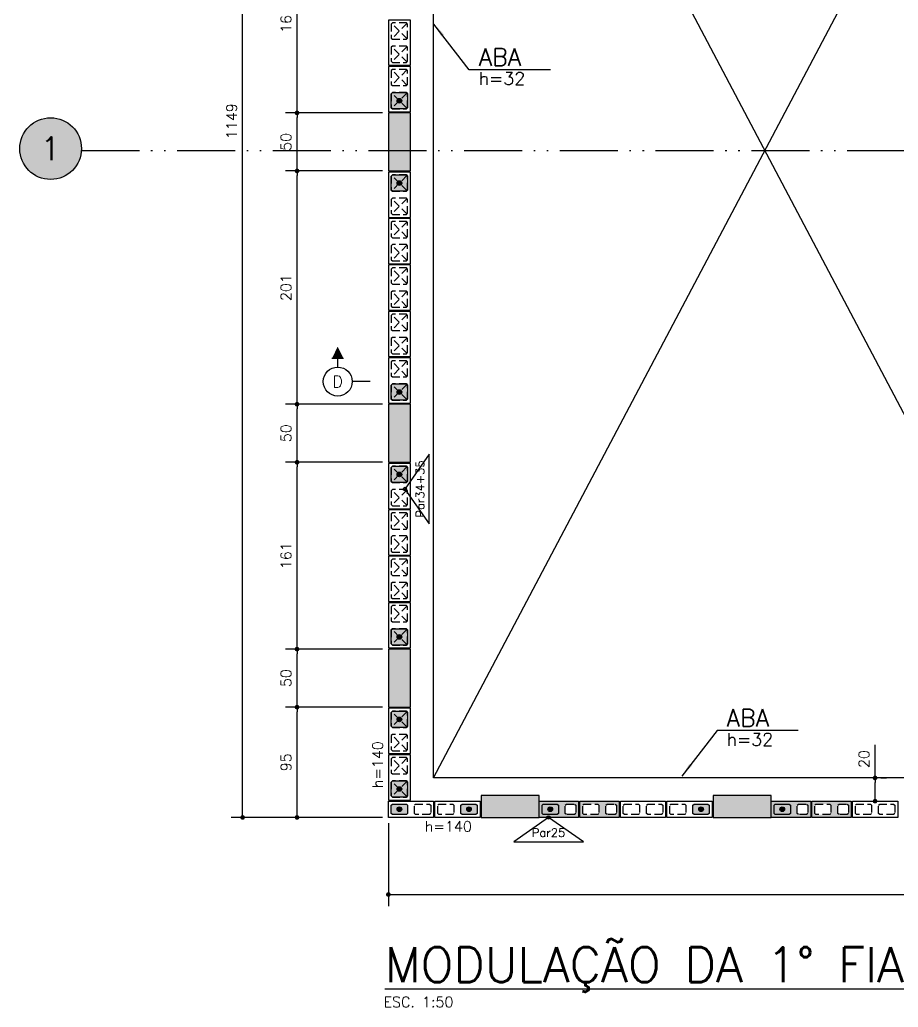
# Model space of a CAD drawing. Extents: x -14651 to 3404, y -4567 to 9231.
# Drawn here: x 1147 to 1904, y 5673 to 6524 of the extents above; entities that cross this region are included whole.
import ezdxf
from ezdxf.enums import TextEntityAlignment as Align

# ---------------------------------------------------------------- set-up
doc = ezdxf.new("R2010")
doc.units = 0
doc.header["$LTSCALE"] = 25
doc.linetypes.add('DASHED2', pattern=[0.375, 0.25, -0.125])
doc.linetypes.add('ESTILO_TQS_0004', pattern=[3.3, 2, -0.4, 0.05, -0.4, 0.05, -0.4])
for name, color, linetype in [('203', 1, 'DASHED2'), ('213', 252, 'Continuous'), ('241', 2, 'Continuous'), ('247', 50, 'Continuous'), ('248', 100, 'Continuous'), ('Arranque', 14, 'Continuous'), ('COTA', 1, 'Continuous'), ('EIXOS', 1, 'ESTILO_TQS_0004'), ('FERRO', 5, 'Continuous'), ('H2', 252, 'Continuous'), ('H4', 254, 'Continuous'), ('IND-EIXOS', 2, 'Continuous'), ('Linha_fina', 1, 'Continuous'), ('Linha_media', 4, 'Continuous'), ('P-D', 2, 'Continuous'), ('PENA_6', 6, 'Continuous'), ('PIL-N', 4, 'Continuous'), ('PILARETE', 3, 'Continuous'), ('T4', 6, 'Continuous'), ('TEXT-EIXOS', 3, 'Continuous'), ('TEXTO', 3, 'Continuous'), ('TJANELA', 2, 'Continuous'), ('VIGA', 3, 'Continuous')]:
    doc.layers.add(name, color=color, linetype=linetype)
doc.styles.add('COTA', font='romans.shx')
doc.styles.add('ROMANS', font='ROMANS')
doc.styles.get("Standard").update_dxf_attribs({"font": 'romans.shx'})
doc.styles.add('Texto1', font='romans.shx', dxfattribs={"height": 9})
doc.styles.add('Texto4', font='romans.shx', dxfattribs={"height": 30})
doc.dimstyles.new('forma', dxfattribs={"dimscale": 5, "dimtxt": 1.8, "dimasz": 0.8, "dimexe": 2, "dimexo": 1, "dimgap": 1, "dimtad": 1, "dimdec": 1, "dimzin": 9, "dimtxsty": 'COTA', "dimblk1": 'DOT', "dimblk2": 'DOT', "dimsah": 1, "dimcen": 0, "dimdle": 1, "dimclrd": 256, "dimclre": 256, "dimclrt": 2, "dimadec": 0, "dimazin": 0, "dimtfac": 1, "dimtdec": 0, "dimtmove": 0, "dimatfit": 3, "dimfxl": 1, "dimtolj": 1, "dimtzin": 0, "dimarcsym": 0})

# ---------------------------------------------------------------- blocks, each defined once
blk = doc.blocks.new('P4015', base_point=(5842102.11612, -8124149.02973))
blk.add_lwpolyline([(5842082.61612, -8124156.02973), (5842121.61612, -8124156.02973), (5842121.61612, -8124142.02973), (5842082.61612, -8124142.02973), (5842082.61612, -8124156.02973)])
at = {"color": 1, "linetype": 'DASHED2'}
for points in [[(5842085.11612, -8124152.52973), (5842086.11612, -8124153.52973), (5842098.11612, -8124153.52973), (5842099.11612, -8124152.52973), (5842099.11612, -8124145.52973), (5842098.11612, -8124144.52973), (5842086.11612, -8124144.52973), (5842085.11612, -8124145.52973), (5842085.11612, -8124152.52973)], [(5842105.11612, -8124152.52973), (5842106.11612, -8124153.52973), (5842118.11612, -8124153.52973), (5842119.11612, -8124152.52973), (5842119.11612, -8124145.52973), (5842118.11612, -8124144.52973), (5842106.11612, -8124144.52973), (5842105.11612, -8124145.52973), (5842105.11612, -8124152.52973)]]:
    blk.add_lwpolyline(points, dxfattribs=at)
blk = doc.blocks.new('P4020')
blk.add_lwpolyline([(-19.5, -9.5), (19.5, -9.5), (19.5, 9.5), (-19.5, 9.5), (-19.5, -9.5)])
at = {"color": 1, "linetype": 'DASHED2'}
for points in [[(-17, -6), (-16, -7), (-4, -7), (-3, -6), (-3, 6), (-4, 7), (-16, 7), (-17, 6), (-17, -6)], [(3, -6), (4, -7), (16, -7), (17, -6), (17, 6), (16, 7), (4, 7), (3, 6), (3, -6)]]:
    blk.add_lwpolyline(points, dxfattribs=at)
at = {"layer": '203', "color": 253}
for p, q in [((-16.5, 6.5), (-3.5, -6.5)), ((-3.5, 6.5), (-16.5, -6.5)), ((16.5, 6.5), (3.5, -6.5)), ((3.5, 6.5), (16.5, -6.5))]:
    blk.add_line(p, q, dxfattribs=at)
blk = doc.blocks.new('GR-1414')
at = {"layer": '213'}
h = blk.add_hatch(color=256, dxfattribs=at)
h.paths.add_polyline_path([(6, -7), (7, -6), (7, 6), (6, 7), (-6, 7), (-7, 6), (-7, -6), (-6, -7)])
h.paths.add_polyline_path([(2, 0, 1), (-2, 0, 1)], flags=16)
at = {"layer": 'Arranque'}
blk.add_hatch(color=256, dxfattribs=at).paths.add_polyline_path([(2, 0, 1), (-2, 0, 1)])
at = {"layer": '213'}
for p, q in [((-7, 6), (-6, 7)), ((-7, -6), (-7, 6)), ((-6, 7), (6, 7)), ((6, 7), (7, 6)), ((7, 6), (7, -6)), ((-6, -7), (-7, -6)), ((6, -7), (-6, -7)), ((7, -6), (6, -7))]:
    blk.add_line(p, q, dxfattribs=at)
at = {"layer": 'FERRO', "linetype": 'Continuous'}
blk.add_circle((0, 0), 2, dxfattribs=at)
blk = doc.blocks.new('GR-1409')
at = {"layer": '213'}
h = blk.add_hatch(color=256, dxfattribs=at)
h.paths.add_polyline_path([(-6, 4.5), (-7, 3.5), (-7, -3.5), (-6, -4.5), (6, -4.5), (7, -3.5), (7, 3.5), (6, 4.5)])
h.paths.add_polyline_path([(-2, 0, 1), (2, 0, 1)], flags=16)
at = {"layer": 'Arranque'}
blk.add_hatch(color=256, dxfattribs=at).paths.add_polyline_path([(-2, 0, 1), (2, 0, 1)])
at = {"layer": '213'}
blk.add_lwpolyline([(-7, 3.5), (-6, 4.5), (6, 4.5), (7, 3.5), (7, -3.5), (6, -4.5), (-6, -4.5), (-7, -3.5), (-7, 3.5)], dxfattribs=at)
at = {"layer": 'FERRO', "linetype": 'Continuous'}
blk.add_circle((0, 0), 2, dxfattribs=at)
blk = doc.blocks.new('ss')
at = {"layer": 'Linha_fina'}
blk.add_solid([(0, 0), (-2.5, -0.29), (-2.5, 0.3)], dxfattribs=at)
blk = doc.blocks.new('seção_esq')
at = {"layer": 'Linha_media'}
for p, q in [((1, 4), (-1, 4)), ((0, 2.5), (0, 4)), ((5.62, 0), (2.5, 0))]:
    blk.add_line(p, q, dxfattribs=at)
blk.add_circle((0, 0), 2.5, dxfattribs=at)
blk.add_solid([(1, 4), (0, 6), (-1, 4)], dxfattribs=at)
blk = doc.blocks.new('atrib_seção')
at = {"layer": 'Linha_media', "style": 'ROMANS'}
blk.add_attdef('X', text='', height=2, dxfattribs=at).set_placement((0, 0), align=Align.MIDDLE)
blk = doc.blocks.new('A$Ce1523cc0')
at = {"layer": 'H4'}
h = blk.add_hatch(color=256, dxfattribs=at)
edge = h.paths.add_edge_path()
edge.add_arc((1482.98, -966.74), 26.59, 0, 360)
at = {"layer": 'EIXOS'}
blk.add_line((1509.51, -968.49), (2840.43, -968.49), dxfattribs=at)
at = {"layer": 'IND-EIXOS'}
blk.add_circle((1482.98, -966.74), 26.59, dxfattribs=at)
at = {"layer": 'TEXT-EIXOS'}
blk.add_text('1', height=20, dxfattribs=at).set_placement((1482.98, -966.74), align=Align.MIDDLE_CENTER)
blk = doc.blocks.new('_IDNPAR_2')
at = {"color": 3}
blk.add_lwpolyline([(1, -0.7), (0, 0), (-1, -0.7)], close=True, dxfattribs=at)
blk.add_circle((0, 0), 0.05, dxfattribs=at)
at = {"layer": '247', "color": 2, "style": 'COTA', "flags": 8}
blk.add_attdef('ID', text='', height=0.24, dxfattribs=at).set_placement((0, -0.438), align=Align.MIDDLE_CENTER)
blk = doc.blocks.new('_Dot')
at = {"color": 0, "linetype": 'ByBlock', "lineweight": -2}
blk.add_line((-0.5, 0), (-1, 0), dxfattribs=at)
at = {"color": 0, "linetype": 'ByBlock', "const_width": 0.5}
blk.add_lwpolyline([(-0.25, 0, 1), (0.25, 0, 1)], format="xyb", close=True, dxfattribs=at)
blk = doc.blocks.new('*D70')
at = {"layer": 'COTA', "lineweight": -2, "transparency": 16777216}
for p, q in [((1459.52, 6985.4), (1328.89, 6985.4)), ((1338.89, 5840.4), (1338.89, 6981.4)), ((1459.52, 5836.4), (1328.89, 5836.4))]:
    blk.add_line(p, q, dxfattribs=at)
at = {"layer": 'Defpoints', "color": 0, "transparency": 16777216}
for p in [(1338.89, 6985.4), (1464.52, 6985.4), (1464.52, 5836.4)]:
    blk.add_point(p, dxfattribs=at)
at = {"layer": 'COTA', "lineweight": -2, "transparency": 16777216, "xscale": 4, "yscale": 4, "zscale": 4}
for p, rotation in [((1338.89, 6985.4), 90), ((1338.89, 5836.4), 270)]:
    blk.add_blockref('_Dot', p, dxfattribs=dict(at, rotation=rotation))
at = {"layer": 'COTA', "color": 2, "transparency": 16777216, "insert": (1329.39, 6436.29), "char_height": 9, "attachment_point": 5, "rotation": 90, "style": 'COTA'}
blk.add_mtext('\\A1;1149 ', dxfattribs=at)
blk = doc.blocks.new('*D73')
at = {"layer": 'COTA', "lineweight": -2, "transparency": 16777216}
for p, q in [((1464.52, 5831.4), (1464.52, 5759.98)), ((2473.52, 5831.4), (2473.52, 5759.98)), ((1468.52, 5769.98), (2469.52, 5769.98))]:
    blk.add_line(p, q, dxfattribs=at)
at = {"layer": 'Defpoints', "color": 0, "transparency": 16777216}
for p in [(1464.52, 5836.4), (2473.52, 5836.4), (2473.52, 5769.98)]:
    blk.add_point(p, dxfattribs=at)
at = {"layer": 'COTA', "lineweight": -2, "transparency": 16777216, "xscale": 4, "yscale": 4, "zscale": 4, "rotation": 180}
blk.add_blockref('_Dot', (1464.52, 5769.98), dxfattribs=at)
at = {"layer": 'COTA', "lineweight": -2, "transparency": 16777216, "xscale": 4, "yscale": 4, "zscale": 4}
blk.add_blockref('_Dot', (2473.52, 5769.98), dxfattribs=at)
at = {"layer": 'COTA', "color": 2, "transparency": 16777216, "insert": (1969.02, 5779.48), "char_height": 9, "attachment_point": 5, "style": 'COTA'}
blk.add_mtext('\\A1;1009 ', dxfattribs=at)
blk = doc.blocks.new('*D84')
at = {"layer": 'COTA', "lineweight": -2, "transparency": 16777216}
for p, q in [((1884.02, 5870.4), (1884.02, 5898.97)), ((1884.02, 5854.4), (1884.02, 5866.4)), ((1889.02, 5870.4), (1894.02, 5870.4)), ((1889.02, 5850.4), (1894.02, 5850.4))]:
    blk.add_line(p, q, dxfattribs=at)
at = {"layer": 'Defpoints', "color": 0, "transparency": 16777216}
for p in [(1884.02, 5870.4), (1884.02, 5870.4), (1884.02, 5850.4)]:
    blk.add_point(p, dxfattribs=at)
at = {"layer": 'COTA', "lineweight": -2, "transparency": 16777216, "xscale": 4, "yscale": 4, "zscale": 4}
for p, rotation in [((1884.02, 5870.4), 90), ((1884.02, 5850.4), 270)]:
    blk.add_blockref('_Dot', p, dxfattribs=dict(at, rotation=rotation))
at = {"layer": 'COTA', "color": 2, "transparency": 16777216, "insert": (1874.52, 5886.69), "char_height": 9, "attachment_point": 5, "rotation": 90, "style": 'COTA'}
blk.add_mtext('\\A1;20 ', dxfattribs=at)
blk = doc.blocks.new('P3515')
at = {"layer": '248'}
h = blk.add_hatch(color=100, dxfattribs=at)
h.paths.add_polyline_path([(17, 7), (-17, 7), (-17, -7), (17, -7)])
h.paths.add_polyline_path([(-5.5, -3.5), (-6.5, -4.5), (-13.5, -4.5), (-14.5, -3.5), (-14.5, 3.5), (-13.5, 4.5), (-6.5, 4.5), (-5.5, 3.5)], flags=16)
h.paths.add_polyline_path([(0.5, 3.5), (1.5, 4.5), (13.5, 4.5), (14.5, 3.5), (14.5, -3.5), (13.5, -4.5), (1.5, -4.5), (0.5, -3.5)], flags=16)
blk.add_lwpolyline([(-17, -7), (17, -7), (17, 7), (-17, 7), (-17, -7)])
at = {"color": 1, "linetype": 'DASHED2'}
for points in [[(-14.5, -3.5), (-13.5, -4.5), (-6.5, -4.5), (-5.5, -3.5), (-5.5, 3.5), (-6.5, 4.5), (-13.5, 4.5), (-14.5, 3.5), (-14.5, -3.5)], [(0.5, -3.5), (1.5, -4.5), (13.5, -4.5), (14.5, -3.5), (14.5, 3.5), (13.5, 4.5), (1.5, 4.5), (0.5, 3.5), (0.5, -3.5)]]:
    blk.add_lwpolyline(points, dxfattribs=at)
blk = doc.blocks.new('*D145')
at = {"layer": 'COTA', "lineweight": -2, "transparency": 16777216}
for p, q in [((1459.52, 5931.4), (1375.78, 5931.4)), ((1385.78, 5840.4), (1385.78, 5927.4)), ((1459.52, 5836.4), (1375.78, 5836.4))]:
    blk.add_line(p, q, dxfattribs=at)
at = {"layer": 'Defpoints', "color": 0, "transparency": 16777216}
for p in [(1385.78, 5931.4), (1464.52, 5931.4), (1464.52, 5836.4)]:
    blk.add_point(p, dxfattribs=at)
at = {"layer": 'COTA', "lineweight": -2, "transparency": 16777216, "xscale": 4, "yscale": 4, "zscale": 4}
for p, rotation in [((1385.78, 5931.4), 90), ((1385.78, 5836.4), 270)]:
    blk.add_blockref('_Dot', p, dxfattribs=dict(at, rotation=rotation))
at = {"layer": 'COTA', "color": 2, "transparency": 16777216, "insert": (1376.28, 5883.9), "char_height": 9, "attachment_point": 5, "rotation": 90, "style": 'COTA'}
blk.add_mtext('\\A1;95 ', dxfattribs=at)
blk = doc.blocks.new('*D146')
at = {"layer": 'COTA', "lineweight": -2, "transparency": 16777216}
for p, q in [((1459.52, 5981.4), (1375.78, 5981.4)), ((1385.78, 5935.4), (1385.78, 5977.4)), ((1459.52, 5931.4), (1375.78, 5931.4))]:
    blk.add_line(p, q, dxfattribs=at)
at = {"layer": 'Defpoints', "color": 0, "transparency": 16777216}
for p in [(1385.78, 5981.4), (1464.52, 5981.4), (1464.52, 5931.4)]:
    blk.add_point(p, dxfattribs=at)
at = {"layer": 'COTA', "lineweight": -2, "transparency": 16777216, "xscale": 4, "yscale": 4, "zscale": 4}
for p, rotation in [((1385.78, 5981.4), 90), ((1385.78, 5931.4), 270)]:
    blk.add_blockref('_Dot', p, dxfattribs=dict(at, rotation=rotation))
at = {"layer": 'COTA', "color": 2, "transparency": 16777216, "insert": (1376.28, 5956.4), "char_height": 9, "attachment_point": 5, "rotation": 90, "style": 'COTA'}
blk.add_mtext('\\A1;50 ', dxfattribs=at)
blk = doc.blocks.new('*D147')
at = {"layer": 'COTA', "lineweight": -2, "transparency": 16777216}
for p, q in [((1459.52, 6142.4), (1375.78, 6142.4)), ((1385.78, 5985.4), (1385.78, 6138.4)), ((1459.52, 5981.4), (1375.78, 5981.4))]:
    blk.add_line(p, q, dxfattribs=at)
at = {"layer": 'Defpoints', "color": 0, "transparency": 16777216}
for p in [(1385.78, 6142.4), (1464.52, 6142.4), (1464.52, 5981.4)]:
    blk.add_point(p, dxfattribs=at)
at = {"layer": 'COTA', "lineweight": -2, "transparency": 16777216, "xscale": 4, "yscale": 4, "zscale": 4}
for p, rotation in [((1385.78, 6142.4), 90), ((1385.78, 5981.4), 270)]:
    blk.add_blockref('_Dot', p, dxfattribs=dict(at, rotation=rotation))
at = {"layer": 'COTA', "color": 2, "transparency": 16777216, "insert": (1376.28, 6061.9), "char_height": 9, "attachment_point": 5, "rotation": 90, "style": 'COTA'}
blk.add_mtext('\\A1;161 ', dxfattribs=at)
blk = doc.blocks.new('*D148')
at = {"layer": 'COTA', "lineweight": -2, "transparency": 16777216}
for p, q in [((1459.52, 6192.4), (1375.78, 6192.4)), ((1385.78, 6146.4), (1385.78, 6188.4)), ((1459.52, 6142.4), (1375.78, 6142.4))]:
    blk.add_line(p, q, dxfattribs=at)
at = {"layer": 'Defpoints', "color": 0, "transparency": 16777216}
for p in [(1385.78, 6192.4), (1464.52, 6192.4), (1464.52, 6142.4)]:
    blk.add_point(p, dxfattribs=at)
at = {"layer": 'COTA', "lineweight": -2, "transparency": 16777216, "xscale": 4, "yscale": 4, "zscale": 4}
for p, rotation in [((1385.78, 6192.4), 90), ((1385.78, 6142.4), 270)]:
    blk.add_blockref('_Dot', p, dxfattribs=dict(at, rotation=rotation))
at = {"layer": 'COTA', "color": 2, "transparency": 16777216, "insert": (1376.28, 6167.4), "char_height": 9, "attachment_point": 5, "rotation": 90, "style": 'COTA'}
blk.add_mtext('\\A1;50 ', dxfattribs=at)
blk = doc.blocks.new('*D149')
at = {"layer": 'COTA', "lineweight": -2, "transparency": 16777216}
for p, q in [((1459.52, 6393.4), (1375.78, 6393.4)), ((1385.78, 6196.4), (1385.78, 6389.4)), ((1459.52, 6192.4), (1375.78, 6192.4))]:
    blk.add_line(p, q, dxfattribs=at)
at = {"layer": 'Defpoints', "color": 0, "transparency": 16777216}
for p in [(1385.78, 6393.4), (1464.52, 6393.4), (1464.52, 6192.4)]:
    blk.add_point(p, dxfattribs=at)
at = {"layer": 'COTA', "lineweight": -2, "transparency": 16777216, "xscale": 4, "yscale": 4, "zscale": 4}
for p, rotation in [((1385.78, 6393.4), 90), ((1385.78, 6192.4), 270)]:
    blk.add_blockref('_Dot', p, dxfattribs=dict(at, rotation=rotation))
at = {"layer": 'COTA', "color": 2, "transparency": 16777216, "insert": (1376.28, 6292.9), "char_height": 9, "attachment_point": 5, "rotation": 90, "style": 'COTA'}
blk.add_mtext('\\A1;201 ', dxfattribs=at)
blk = doc.blocks.new('*D150')
at = {"layer": 'COTA', "lineweight": -2, "transparency": 16777216}
for p, q in [((1459.52, 6443.4), (1375.78, 6443.4)), ((1385.78, 6397.4), (1385.78, 6439.4)), ((1459.52, 6393.4), (1375.78, 6393.4))]:
    blk.add_line(p, q, dxfattribs=at)
at = {"layer": 'Defpoints', "color": 0, "transparency": 16777216}
for p in [(1385.78, 6443.4), (1464.52, 6443.4), (1464.52, 6393.4)]:
    blk.add_point(p, dxfattribs=at)
at = {"layer": 'COTA', "lineweight": -2, "transparency": 16777216, "xscale": 4, "yscale": 4, "zscale": 4}
for p, rotation in [((1385.78, 6443.4), 90), ((1385.78, 6393.4), 270)]:
    blk.add_blockref('_Dot', p, dxfattribs=dict(at, rotation=rotation))
at = {"layer": 'COTA', "color": 2, "transparency": 16777216, "insert": (1376.28, 6418.4), "char_height": 9, "attachment_point": 5, "rotation": 90, "style": 'COTA'}
blk.add_mtext('\\A1;50 ', dxfattribs=at)
blk = doc.blocks.new('*D151')
at = {"layer": 'COTA', "lineweight": -2, "transparency": 16777216}
for p, q in [((1459.52, 6604.4), (1375.78, 6604.4)), ((1385.78, 6447.4), (1385.78, 6600.4)), ((1459.52, 6443.4), (1375.78, 6443.4))]:
    blk.add_line(p, q, dxfattribs=at)
at = {"layer": 'Defpoints', "color": 0, "transparency": 16777216}
for p in [(1385.78, 6604.4), (1464.52, 6604.4), (1464.52, 6443.4)]:
    blk.add_point(p, dxfattribs=at)
at = {"layer": 'COTA', "lineweight": -2, "transparency": 16777216, "xscale": 4, "yscale": 4, "zscale": 4}
for p, rotation in [((1385.78, 6604.4), 90), ((1385.78, 6443.4), 270)]:
    blk.add_blockref('_Dot', p, dxfattribs=dict(at, rotation=rotation))
at = {"layer": 'COTA', "color": 2, "transparency": 16777216, "insert": (1376.28, 6523.9), "char_height": 9, "attachment_point": 5, "rotation": 90, "style": 'COTA'}
blk.add_mtext('\\A1;161 ', dxfattribs=at)

msp = doc.modelspace()

# ---------------------------------------------------------------- hatches: boundary and pattern name
at = {"layer": 'H2'}
for points in [[(1464.52, 6393.4), (1483.52, 6393.4), (1483.52, 6443.4), (1464.52, 6443.4)], [(1464.52, 6142.4), (1483.52, 6142.4), (1483.52, 6192.4), (1464.52, 6192.4)], [(1464.52, 5931.4), (1483.52, 5931.4), (1483.52, 5981.4), (1464.52, 5981.4)], [(1594.52, 5836.4), (1594.52, 5855.4), (1544.52, 5855.4), (1544.52, 5836.4)], [(1794.52, 5836.4), (1794.52, 5855.4), (1744.52, 5855.4), (1744.52, 5836.4)]]:
    msp.add_hatch(color=256, dxfattribs=at).paths.add_polyline_path(points)

# ---------------------------------------------------------------- linework, layer by layer
at = {"layer": 'COTA'}
for points in [[(1503.52, 6951.4), (2074.52, 5870.4)], [(1503.52, 5870.4), (2074.52, 6951.4)]]:
    msp.add_lwpolyline(points, dxfattribs=at)
at = {"layer": 'Linha_fina'}
for p, q in [((1534.16, 6480.6), (1503.8, 6519.95)), ((1604.12, 6480.6), (1534.16, 6480.6)), ((1747.83, 5911.2), (1717.47, 5871.85)), ((1817.79, 5911.2), (1747.83, 5911.2))]:
    msp.add_line(p, q, dxfattribs=at)
at = {"layer": 'PILARETE'}
for points in [[(1483.52, 6443.4), (1464.52, 6443.4), (1464.52, 6393.4), (1483.52, 6393.4), (1483.52, 6443.4)], [(1483.52, 6192.4), (1464.52, 6192.4), (1464.52, 6142.4), (1483.52, 6142.4), (1483.52, 6192.4)], [(1483.52, 5981.4), (1464.52, 5981.4), (1464.52, 5931.4), (1483.52, 5931.4), (1483.52, 5981.4)], [(1544.52, 5855.4), (1544.52, 5836.4), (1594.52, 5836.4), (1594.52, 5855.4), (1544.52, 5855.4)], [(1744.52, 5855.4), (1744.52, 5836.4), (1794.52, 5836.4), (1794.52, 5855.4), (1744.52, 5855.4)]]:
    msp.add_lwpolyline(points, dxfattribs=at)
at = {"layer": 'VIGA'}
for points in [[(1503.52, 5870.4), (1503.52, 6951.4)], [(2074.52, 5870.4), (1503.52, 5870.4)]]:
    msp.add_lwpolyline(points, dxfattribs=at)

# ---------------------------------------------------------------- block references
for name, p in [('GR-1414', (1474.02, 6453.9)), ('GR-1414', (1474.02, 6382.9)), ('GR-1414', (1474.02, 6202.9)), ('GR-1414', (1474.02, 6131.9)), ('GR-1414', (1474.02, 5991.9)), ('GR-1414', (1474.02, 5920.9)), ('GR-1414', (1474.02, 5860.9)), ('GR-1409', (1474.02, 5843.42)), ('GR-1409', (1534.02, 5843.42)), ('GR-1409', (1604.03, 5843.42)), ('GR-1409', (1734.02, 5843.4)), ('GR-1409', (1804.02, 5843.4))]:
    msp.add_blockref(name, p)
at = {"layer": '241', "rotation": 270}
for p in [(1474.02, 6503.9), (1474.02, 6463.9), (1474.02, 6372.9), (1474.02, 6332.9), (1474.02, 6292.9), (1474.02, 6252.9), (1474.02, 6212.9), (1474.02, 6121.9), (1474.02, 6081.9), (1474.02, 6041.9), (1474.02, 6001.9), (1474.02, 5910.9), (1474.02, 5870.9)]:
    msp.add_blockref('P4020', p, dxfattribs=at)
at = {"layer": '241', "xscale": -1, "rotation": 180}
for p in [(1484.02, 5843.4), (1524.02, 5843.4), (1684.02, 5843.4), (1724.02, 5843.4), (1884.02, 5843.4)]:
    msp.add_blockref('P4015', p, dxfattribs=at)
at = {"layer": '241', "xscale": -1}
for p in [(1611.52, 5843.4), (1646.52, 5843.4), (1811.52, 5843.4), (1846.52, 5843.4)]:
    msp.add_blockref('P3515', p, dxfattribs=at)
at = {"layer": '247', "linetype": 'Continuous', "xscale": 30, "yscale": 30, "zscale": 30, "rotation": 90}
msp.add_blockref('_IDNPAR_2', (1478.76, 6119.35), dxfattribs=at).add_auto_attribs({'ID': 'Par34+35'})
at = {"layer": '247', "linetype": 'Continuous', "xscale": 30, "yscale": 30, "zscale": 30}
msp.add_blockref('_IDNPAR_2', (1602.57, 5836.4), dxfattribs=at).add_auto_attribs({'ID': 'Par25'})
at = {"layer": 'COTA'}
msp.add_blockref('A$Ce1523cc0', (-309.62, 7379.39), dxfattribs=at)
at = {"layer": 'PENA_6', "xscale": 5, "yscale": 5, "zscale": 5}
msp.add_blockref('seção_esq', (1420.84, 6211.92), dxfattribs=at)
msp.add_blockref('atrib_seção', (1420.84, 6211.92), dxfattribs=at).add_auto_attribs({'X': 'D'})
at = {"layer": 'VIGA', "yscale": 5, "zscale": 5}
for p, xscale, rotation in [((1503.8, 6519.95), 5, 127.643), ((1717.47, 5871.85), -5, 52.35700000000008)]:
    msp.add_blockref('ss', p, dxfattribs=dict(at, xscale=xscale, rotation=rotation))

# ---------------------------------------------------------------- texts
at = {"layer": 'P-D', "linetype": 'Continuous'}
for p in [(1542.39, 6467.52, 0.02), (1756.06, 5898.12, 0.02)]:
    msp.add_text('h=32', height=11, dxfattribs=at).set_placement(p)
at = {"layer": 'PIL-N', "linetype": 'Continuous'}
for p in [(1542.39, 6484.02, 0.02), (1756.06, 5914.62, 0.02)]:
    msp.add_text('ABA', height=15, dxfattribs=at).set_placement(p)
at = {"layer": 'T4', "style": 'Texto4'}
msp.add_text('%%UMODULAÇÃO DA 1° FIADA DA COBERTURA FINAL', height=30, dxfattribs=at).set_placement((1461.47, 5694.59))
at = {"layer": 'TEXTO', "color": 2, "style": 'Texto1'}
msp.add_text('ESC. 1:50', height=9, dxfattribs=at).set_placement((1460.36, 5672.86))
at = {"layer": 'TJANELA', "style": 'Texto1'}
msp.add_text('h=140', height=9, rotation=90, dxfattribs=at).set_placement((1459.76, 5881.8), align=Align.CENTER)
msp.add_text('h=140', height=9, dxfattribs=at).set_placement((1516.22, 5824.16), align=Align.CENTER)

# ---------------------------------------------------------------- dimensions: what is measured, and where the dimension line sits
at = {"layer": 'COTA'}
dim = msp.add_linear_dim(base=(1338.89, 6985.4), p1=(1464.52, 5836.4), p2=(1464.52, 6985.4), angle=90, dimstyle='forma', override={"dimpost": ' '}, dxfattribs=at)
dim.commit()
dim.dimension.update_dxf_attribs({"geometry": '*D70', "text_midpoint": (1338.89, 6436.29), "dimtype": 128})
for base, p1, p2, override, picture, middle in [((1385.78, 6604.4), (1464.52, 6443.4), (1464.52, 6604.4), {"dimpost": ' ', "dimtmove": 1}, '*D151', (1376.28, 6523.9)), ((1385.78, 6443.4), (1464.52, 6393.4), (1464.52, 6443.4), {"dimpost": ' ', "dimtmove": 1}, '*D150', (1376.28, 6418.4)), ((1385.78, 6393.4), (1464.52, 6192.4), (1464.52, 6393.4), {"dimpost": ' ', "dimtmove": 1}, '*D149', (1376.28, 6292.9)), ((1385.78, 6192.4), (1464.52, 6142.4), (1464.52, 6192.4), {"dimpost": ' ', "dimtmove": 1}, '*D148', (1376.28, 6167.4)), ((1385.78, 6142.4), (1464.52, 5981.4), (1464.52, 6142.4), {"dimpost": ' ', "dimtmove": 1}, '*D147', (1376.28, 6061.9)), ((1385.78, 5981.4), (1464.52, 5931.4), (1464.52, 5981.4), {"dimpost": ' ', "dimtmove": 1}, '*D146', (1376.28, 5956.4)), ((1385.78, 5931.4), (1464.52, 5836.4), (1464.52, 5931.4), {"dimpost": ' '}, '*D145', (1376.28, 5883.9)), ((1884.02, 5870.4), (1884.02, 5850.4), (1884.02, 5870.4), {"dimpost": ' '}, '*D84', (1874.52, 5886.69))]:
    dim = msp.add_linear_dim(base=base, p1=p1, p2=p2, angle=90, dimstyle='forma', override=override, dxfattribs=at)
    dim.commit()
    dim.dimension.update_dxf_attribs({"geometry": picture, "text_midpoint": middle})
dim = msp.add_linear_dim(base=(2473.52, 5769.98), p1=(1464.52, 5836.4), p2=(2473.52, 5836.4), dimstyle='forma', override={"dimpost": ' '}, dxfattribs=at)
dim.commit()
dim.dimension.update_dxf_attribs({"geometry": '*D73', "text_midpoint": (1969.02, 5779.48)})

doc.saveas('drawing.dxf')
